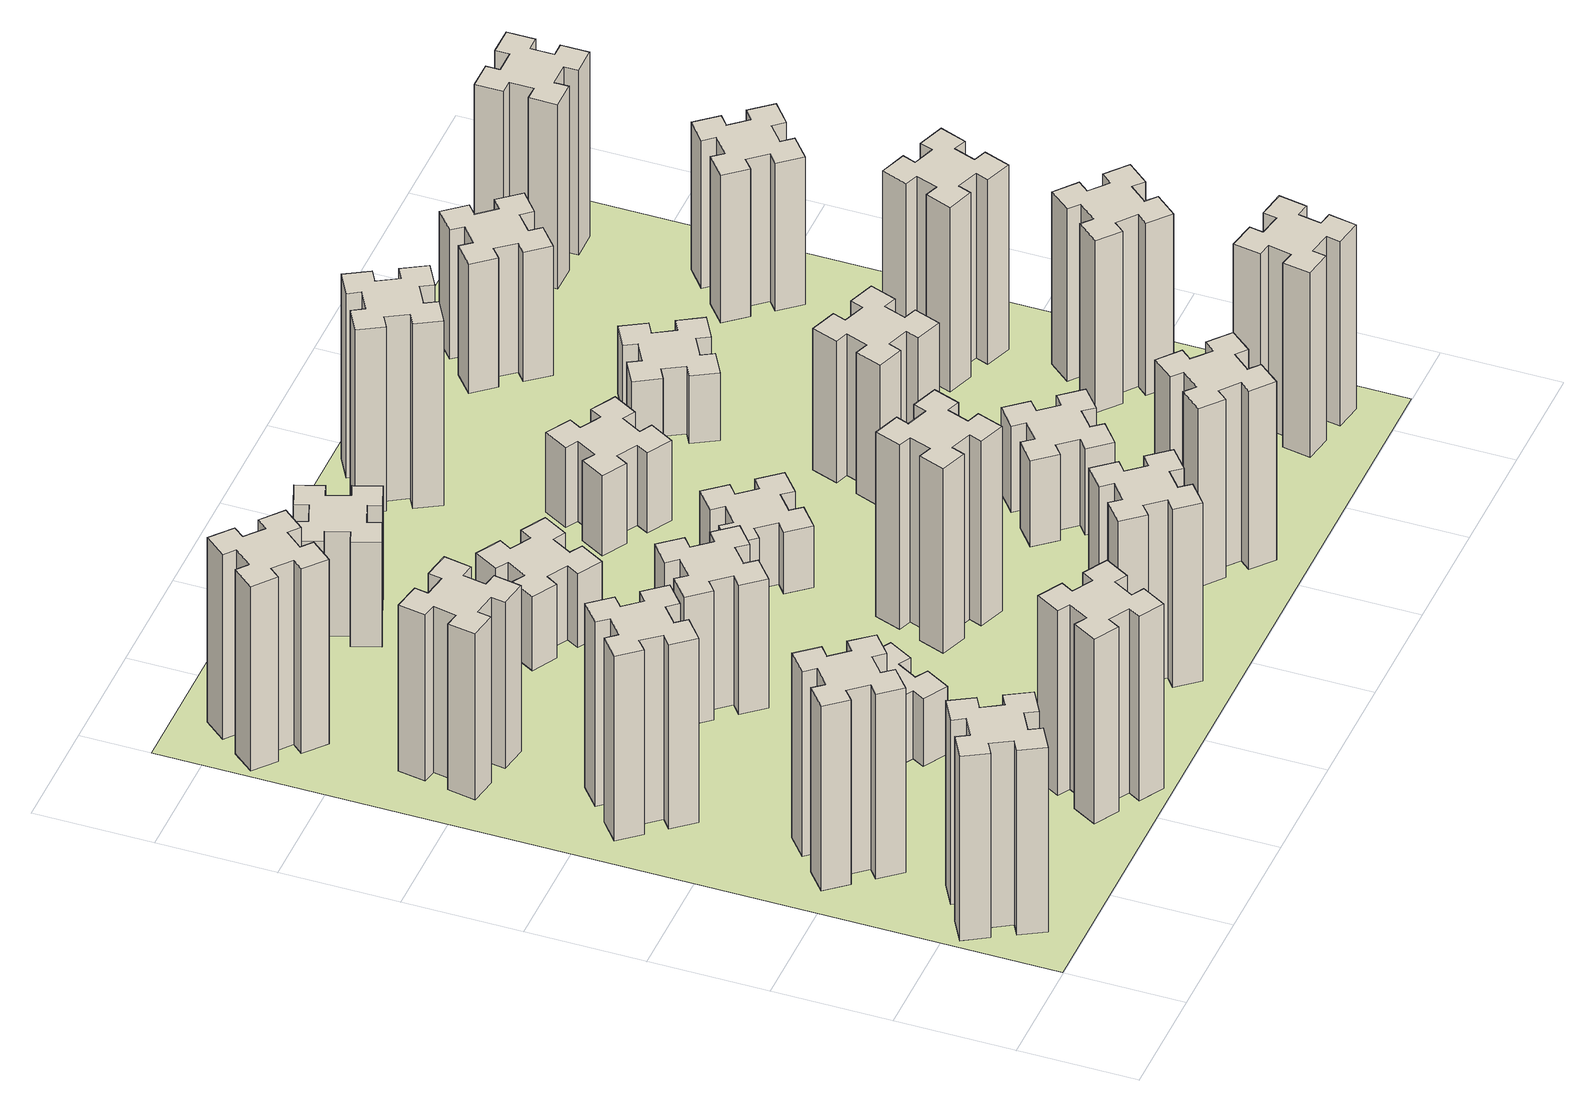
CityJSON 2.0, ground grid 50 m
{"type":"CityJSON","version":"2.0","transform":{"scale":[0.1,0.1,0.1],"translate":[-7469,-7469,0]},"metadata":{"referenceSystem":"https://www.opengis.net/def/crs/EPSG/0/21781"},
"CityObjects":{
"building1":{"type":"Building","attributes":{"class":"1000","function":"1000","usage":"1000","yearOfConstruction":2016,"roofType":"1000","measuredHeight":90,"storeysAboveGround":30,"storeysBelowGround":0},"geometry":[{"type":"Solid","lod":"1","boundaries":[[[[0,1,2,3,4,5,6,7,8,9,10,11,12,13,14,15,16,17,18,19]],[[17,16,20,21]],[[16,15,22,20]],[[15,14,23,22]],[[14,13,24,23]],[[13,12,25,24]],[[12,11,26,25]],[[11,10,27,26]],[[10,9,28,27]],[[9,8,29,28]],[[8,7,30,29]],[[7,6,31,30]],[[6,5,32,31]],[[5,4,33,32]],[[4,3,34,33]],[[3,2,35,34]],[[2,1,36,35]],[[1,0,37,36]],[[0,19,38,37]],[[19,18,39,38]],[[18,17,21,39]],[[24,25,26,27,28,29,30,31,32,33,34,35,36,37,38,39,21,20,22,23]]]]}]},
"building2":{"type":"Building","attributes":{"class":"1000","function":"1000","usage":"1000","yearOfConstruction":2016,"roofType":"1000","measuredHeight":90,"storeysAboveGround":30,"storeysBelowGround":0},"geometry":[{"type":"Solid","lod":"1","boundaries":[[[[40,41,42,43,44,45,46,47,48,49,50,51,52,53,54,55,56,57,58,59]],[[57,56,60,61]],[[56,55,62,60]],[[55,54,63,62]],[[54,53,64,63]],[[53,52,65,64]],[[52,51,66,65]],[[51,50,67,66]],[[50,49,68,67]],[[49,48,69,68]],[[48,47,70,69]],[[47,46,71,70]],[[46,45,72,71]],[[45,44,73,72]],[[44,43,74,73]],[[43,42,75,74]],[[42,41,76,75]],[[41,40,77,76]],[[40,59,78,77]],[[59,58,79,78]],[[58,57,61,79]],[[64,65,66,67,68,69,70,71,72,73,74,75,76,77,78,79,61,60,62,63]]]]}]},
"building3":{"type":"Building","attributes":{"class":"1000","function":"1000","usage":"1000","yearOfConstruction":2016,"roofType":"1000","measuredHeight":90,"storeysAboveGround":30,"storeysBelowGround":0},"geometry":[{"type":"Solid","lod":"1","boundaries":[[[[80,81,82,83,84,85,86,87,88,89,90,91,92,93,94,95,96,97,98,99]],[[97,96,100,101]],[[96,95,102,100]],[[95,94,103,102]],[[94,93,104,103]],[[93,92,105,104]],[[92,91,106,105]],[[91,90,107,106]],[[90,89,108,107]],[[89,88,109,108]],[[88,87,110,109]],[[87,86,111,110]],[[86,85,112,111]],[[85,84,113,112]],[[84,83,114,113]],[[83,82,115,114]],[[82,81,116,115]],[[81,80,117,116]],[[80,99,118,117]],[[99,98,119,118]],[[98,97,101,119]],[[104,105,106,107,108,109,110,111,112,113,114,115,116,117,118,119,101,100,102,103]]]]}]},
"building4":{"type":"Building","attributes":{"class":"1000","function":"1000","usage":"1000","yearOfConstruction":2016,"roofType":"1000","measuredHeight":81,"storeysAboveGround":30,"storeysBelowGround":0},"geometry":[{"type":"Solid","lod":"1","boundaries":[[[[120,121,122,123,124,125,126,127,128,129,130,131,132,133,134,135,136,137,138,139]],[[137,136,140,141]],[[136,135,142,140]],[[135,134,143,142]],[[134,133,144,143]],[[133,132,145,144]],[[132,131,146,145]],[[131,130,147,146]],[[130,129,148,147]],[[129,128,149,148]],[[128,127,150,149]],[[127,126,151,150]],[[126,125,152,151]],[[125,124,153,152]],[[124,123,154,153]],[[123,122,155,154]],[[122,121,156,155]],[[121,120,157,156]],[[120,139,158,157]],[[139,138,159,158]],[[138,137,141,159]],[[144,145,146,147,148,149,150,151,152,153,154,155,156,157,158,159,141,140,142,143]]]]}]},
"building5":{"type":"Building","attributes":{"class":"1000","function":"1000","usage":"1000","yearOfConstruction":2016,"roofType":"1000","measuredHeight":90,"storeysAboveGround":30,"storeysBelowGround":0},"geometry":[{"type":"Solid","lod":"1","boundaries":[[[[160,161,162,163,164,165,166,167,168,169,170,171,172,173,174,175,176,177,178,179]],[[177,176,180,181]],[[176,175,182,180]],[[175,174,183,182]],[[174,173,184,183]],[[173,172,185,184]],[[172,171,186,185]],[[171,170,187,186]],[[170,169,188,187]],[[169,168,189,188]],[[168,167,190,189]],[[167,166,191,190]],[[166,165,192,191]],[[165,164,193,192]],[[164,163,194,193]],[[163,162,195,194]],[[162,161,196,195]],[[161,160,197,196]],[[160,179,198,197]],[[179,178,199,198]],[[178,177,181,199]],[[184,185,186,187,188,189,190,191,192,193,194,195,196,197,198,199,181,180,182,183]]]]}]},
"building6":{"type":"Building","attributes":{"class":"1000","function":"1000","usage":"1000","yearOfConstruction":2016,"roofType":"1000","measuredHeight":90,"storeysAboveGround":30,"storeysBelowGround":0},"geometry":[{"type":"Solid","lod":"1","boundaries":[[[[200,201,202,203,204,205,206,207,208,209,210,211,212,213,214,215,216,217,218,219]],[[217,216,220,221]],[[216,215,222,220]],[[215,214,223,222]],[[214,213,224,223]],[[213,212,225,224]],[[212,211,226,225]],[[211,210,227,226]],[[210,209,228,227]],[[209,208,229,228]],[[208,207,230,229]],[[207,206,231,230]],[[206,205,232,231]],[[205,204,233,232]],[[204,203,234,233]],[[203,202,235,234]],[[202,201,236,235]],[[201,200,237,236]],[[200,219,238,237]],[[219,218,239,238]],[[218,217,221,239]],[[224,225,226,227,228,229,230,231,232,233,234,235,236,237,238,239,221,220,222,223]]]]}]},
"building7":{"type":"Building","attributes":{"class":"1000","function":"1000","usage":"1000","yearOfConstruction":2016,"roofType":"1000","measuredHeight":33,"storeysAboveGround":30,"storeysBelowGround":0},"geometry":[{"type":"Solid","lod":"1","boundaries":[[[[240,241,242,243,244,245,246,247,248,249,250,251,252,253,254,255,256,257,258,259]],[[257,256,260,261]],[[256,255,262,260]],[[255,254,263,262]],[[254,253,264,263]],[[253,252,265,264]],[[252,251,266,265]],[[251,250,267,266]],[[250,249,268,267]],[[249,248,269,268]],[[248,247,270,269]],[[247,246,271,270]],[[246,245,272,271]],[[245,244,273,272]],[[244,243,274,273]],[[243,242,275,274]],[[242,241,276,275]],[[241,240,277,276]],[[240,259,278,277]],[[259,258,279,278]],[[258,257,261,279]],[[264,265,266,267,268,269,270,271,272,273,274,275,276,277,278,279,261,260,262,263]]]]}]},
"building8":{"type":"Building","attributes":{"class":"1000","function":"1000","usage":"1000","yearOfConstruction":2016,"roofType":"1000","measuredHeight":63,"storeysAboveGround":30,"storeysBelowGround":0},"geometry":[{"type":"Solid","lod":"1","boundaries":[[[[280,281,282,283,284,285,286,287,288,289,290,291,292,293,294,295,296,297,298,299]],[[297,296,300,301]],[[296,295,302,300]],[[295,294,303,302]],[[294,293,304,303]],[[293,292,305,304]],[[292,291,306,305]],[[291,290,307,306]],[[290,289,308,307]],[[289,288,309,308]],[[288,287,310,309]],[[287,286,311,310]],[[286,285,312,311]],[[285,284,313,312]],[[284,283,314,313]],[[283,282,315,314]],[[282,281,316,315]],[[281,280,317,316]],[[280,299,318,317]],[[299,298,319,318]],[[298,297,301,319]],[[304,305,306,307,308,309,310,311,312,313,314,315,316,317,318,319,301,300,302,303]]]]}]},
"building9":{"type":"Building","attributes":{"class":"1000","function":"1000","usage":"1000","yearOfConstruction":2016,"roofType":"1000","measuredHeight":87,"storeysAboveGround":30,"storeysBelowGround":0},"geometry":[{"type":"Solid","lod":"1","boundaries":[[[[320,321,322,323,324,325,326,327,328,329,330,331,332,333,334,335,336,337,338,339]],[[337,336,340,341]],[[336,335,342,340]],[[335,334,343,342]],[[334,333,344,343]],[[333,332,345,344]],[[332,331,346,345]],[[331,330,347,346]],[[330,329,348,347]],[[329,328,349,348]],[[328,327,350,349]],[[327,326,351,350]],[[326,325,352,351]],[[325,324,353,352]],[[324,323,354,353]],[[323,322,355,354]],[[322,321,356,355]],[[321,320,357,356]],[[320,339,358,357]],[[339,338,359,358]],[[338,337,341,359]],[[344,345,346,347,348,349,350,351,352,353,354,355,356,357,358,359,341,340,342,343]]]]}]},
"building10":{"type":"Building","attributes":{"class":"1000","function":"1000","usage":"1000","yearOfConstruction":2016,"roofType":"1000","measuredHeight":36,"storeysAboveGround":30,"storeysBelowGround":0},"geometry":[{"type":"Solid","lod":"1","boundaries":[[[[360,361,362,363,364,365,366,367,368,369,370,371,372,373,374,375,376,377,378,379]],[[377,376,380,381]],[[376,375,382,380]],[[375,374,383,382]],[[374,373,384,383]],[[373,372,385,384]],[[372,371,386,385]],[[371,370,387,386]],[[370,369,388,387]],[[369,368,389,388]],[[368,367,390,389]],[[367,366,391,390]],[[366,365,392,391]],[[365,364,393,392]],[[364,363,394,393]],[[363,362,395,394]],[[362,361,396,395]],[[361,360,397,396]],[[360,379,398,397]],[[379,378,399,398]],[[378,377,381,399]],[[384,385,386,387,388,389,390,391,392,393,394,395,396,397,398,399,381,380,382,383]]]]}]},
"building11":{"type":"Building","attributes":{"class":"1000","function":"1000","usage":"1000","yearOfConstruction":2016,"roofType":"1000","measuredHeight":51,"storeysAboveGround":30,"storeysBelowGround":0},"geometry":[{"type":"Solid","lod":"1","boundaries":[[[[400,401,402,403,404,405,406,407,408,409,410,411,412,413,414,415,416,417,418,419]],[[417,416,420,421]],[[416,415,422,420]],[[415,414,423,422]],[[414,413,424,423]],[[413,412,425,424]],[[412,411,426,425]],[[411,410,427,426]],[[410,409,428,427]],[[409,408,429,428]],[[408,407,430,429]],[[407,406,431,430]],[[406,405,432,431]],[[405,404,433,432]],[[404,403,434,433]],[[403,402,435,434]],[[402,401,436,435]],[[401,400,437,436]],[[400,419,438,437]],[[419,418,439,438]],[[418,417,421,439]],[[424,425,426,427,428,429,430,431,432,433,434,435,436,437,438,439,421,420,422,423]]]]}]},
"building12":{"type":"Building","attributes":{"class":"1000","function":"1000","usage":"1000","yearOfConstruction":2016,"roofType":"1000","measuredHeight":90,"storeysAboveGround":30,"storeysBelowGround":0},"geometry":[{"type":"Solid","lod":"1","boundaries":[[[[440,441,442,443,444,445,446,447,448,449,450,451,452,453,454,455,456,457,458,459]],[[457,456,460,461]],[[456,455,462,460]],[[455,454,463,462]],[[454,453,464,463]],[[453,452,465,464]],[[452,451,466,465]],[[451,450,467,466]],[[450,449,468,467]],[[449,448,469,468]],[[448,447,470,469]],[[447,446,471,470]],[[446,445,472,471]],[[445,444,473,472]],[[444,443,474,473]],[[443,442,475,474]],[[442,441,476,475]],[[441,440,477,476]],[[440,459,478,477]],[[459,458,479,478]],[[458,457,461,479]],[[464,465,466,467,468,469,470,471,472,473,474,475,476,477,478,479,461,460,462,463]]]]}]},
"building13":{"type":"Building","attributes":{"class":"1000","function":"1000","usage":"1000","yearOfConstruction":2016,"roofType":"1000","measuredHeight":30,"storeysAboveGround":30,"storeysBelowGround":0},"geometry":[{"type":"Solid","lod":"1","boundaries":[[[[480,481,482,483,484,485,486,487,488,489,490,491,492,493,494,495,496,497,498,499]],[[497,496,500,501]],[[496,495,502,500]],[[495,494,503,502]],[[494,493,504,503]],[[493,492,505,504]],[[492,491,506,505]],[[491,490,507,506]],[[490,489,508,507]],[[489,488,509,508]],[[488,487,510,509]],[[487,486,511,510]],[[486,485,512,511]],[[485,484,513,512]],[[484,483,514,513]],[[483,482,515,514]],[[482,481,516,515]],[[481,480,517,516]],[[480,499,518,517]],[[499,498,519,518]],[[498,497,501,519]],[[504,505,506,507,508,509,510,511,512,513,514,515,516,517,518,519,501,500,502,503]]]]}]},
"building14":{"type":"Building","attributes":{"class":"1000","function":"1000","usage":"1000","yearOfConstruction":2016,"roofType":"1000","measuredHeight":87,"storeysAboveGround":30,"storeysBelowGround":0},"geometry":[{"type":"Solid","lod":"1","boundaries":[[[[520,521,522,523,524,525,526,527,528,529,530,531,532,533,534,535,536,537,538,539]],[[537,536,540,541]],[[536,535,542,540]],[[535,534,543,542]],[[534,533,544,543]],[[533,532,545,544]],[[532,531,546,545]],[[531,530,547,546]],[[530,529,548,547]],[[529,528,549,548]],[[528,527,550,549]],[[527,526,551,550]],[[526,525,552,551]],[[525,524,553,552]],[[524,523,554,553]],[[523,522,555,554]],[[522,521,556,555]],[[521,520,557,556]],[[520,539,558,557]],[[539,538,559,558]],[[538,537,541,559]],[[544,545,546,547,548,549,550,551,552,553,554,555,556,557,558,559,541,540,542,543]]]]}]},
"building15":{"type":"Building","attributes":{"class":"1000","function":"1000","usage":"1000","yearOfConstruction":2016,"roofType":"1000","measuredHeight":39,"storeysAboveGround":30,"storeysBelowGround":0},"geometry":[{"type":"Solid","lod":"1","boundaries":[[[[560,561,562,563,564,565,566,567,568,569,570,571,572,573,574,575,576,577,578,579]],[[577,576,580,581]],[[576,575,582,580]],[[575,574,583,582]],[[574,573,584,583]],[[573,572,585,584]],[[572,571,586,585]],[[571,570,587,586]],[[570,569,588,587]],[[569,568,589,588]],[[568,567,590,589]],[[567,566,591,590]],[[566,565,592,591]],[[565,564,593,592]],[[564,563,594,593]],[[563,562,595,594]],[[562,561,596,595]],[[561,560,597,596]],[[560,579,598,597]],[[579,578,599,598]],[[578,577,581,599]],[[584,585,586,587,588,589,590,591,592,593,594,595,596,597,598,599,581,580,582,583]]]]}]},
"building16":{"type":"Building","attributes":{"class":"1000","function":"1000","usage":"1000","yearOfConstruction":2016,"roofType":"1000","measuredHeight":90,"storeysAboveGround":30,"storeysBelowGround":0},"geometry":[{"type":"Solid","lod":"1","boundaries":[[[[600,601,602,603,604,605,606,607,608,609,610,611,612,613,614,615,616,617,618,619]],[[617,616,620,621]],[[616,615,622,620]],[[615,614,623,622]],[[614,613,624,623]],[[613,612,625,624]],[[612,611,626,625]],[[611,610,627,626]],[[610,609,628,627]],[[609,608,629,628]],[[608,607,630,629]],[[607,606,631,630]],[[606,605,632,631]],[[605,604,633,632]],[[604,603,634,633]],[[603,602,635,634]],[[602,601,636,635]],[[601,600,637,636]],[[600,619,638,637]],[[619,618,639,638]],[[618,617,621,639]],[[624,625,626,627,628,629,630,631,632,633,634,635,636,637,638,639,621,620,622,623]]]]}]},
"building17":{"type":"Building","attributes":{"class":"1000","function":"1000","usage":"1000","yearOfConstruction":2016,"roofType":"1000","measuredHeight":42,"storeysAboveGround":30,"storeysBelowGround":0},"geometry":[{"type":"Solid","lod":"1","boundaries":[[[[640,641,642,643,644,645,646,647,648,649,650,651,652,653,654,655,656,657,658,659]],[[657,656,660,661]],[[656,655,662,660]],[[655,654,663,662]],[[654,653,664,663]],[[653,652,665,664]],[[652,651,666,665]],[[651,650,667,666]],[[650,649,668,667]],[[649,648,669,668]],[[648,647,670,669]],[[647,646,671,670]],[[646,645,672,671]],[[645,644,673,672]],[[644,643,674,673]],[[643,642,675,674]],[[642,641,676,675]],[[641,640,677,676]],[[640,659,678,677]],[[659,658,679,678]],[[658,657,661,679]],[[664,665,666,667,668,669,670,671,672,673,674,675,676,677,678,679,661,660,662,663]]]]}]},
"building18":{"type":"Building","attributes":{"class":"1000","function":"1000","usage":"1000","yearOfConstruction":2016,"roofType":"1000","measuredHeight":69,"storeysAboveGround":30,"storeysBelowGround":0},"geometry":[{"type":"Solid","lod":"1","boundaries":[[[[680,681,682,683,684,685,686,687,688,689,690,691,692,693,694,695,696,697,698,699]],[[697,696,700,701]],[[696,695,702,700]],[[695,694,703,702]],[[694,693,704,703]],[[693,692,705,704]],[[692,691,706,705]],[[691,690,707,706]],[[690,689,708,707]],[[689,688,709,708]],[[688,687,710,709]],[[687,686,711,710]],[[686,685,712,711]],[[685,684,713,712]],[[684,683,714,713]],[[683,682,715,714]],[[682,681,716,715]],[[681,680,717,716]],[[680,699,718,717]],[[699,698,719,718]],[[698,697,701,719]],[[704,705,706,707,708,709,710,711,712,713,714,715,716,717,718,719,701,700,702,703]]]]}]},
"building19":{"type":"Building","attributes":{"class":"1000","function":"1000","usage":"1000","yearOfConstruction":2016,"roofType":"1000","measuredHeight":33,"storeysAboveGround":30,"storeysBelowGround":0},"geometry":[{"type":"Solid","lod":"1","boundaries":[[[[720,721,722,723,724,725,726,727,728,729,730,731,732,733,734,735,736,737,738,739]],[[737,736,740,741]],[[736,735,742,740]],[[735,734,743,742]],[[734,733,744,743]],[[733,732,745,744]],[[732,731,746,745]],[[731,730,747,746]],[[730,729,748,747]],[[729,728,749,748]],[[728,727,750,749]],[[727,726,751,750]],[[726,725,752,751]],[[725,724,753,752]],[[724,723,754,753]],[[723,722,755,754]],[[722,721,756,755]],[[721,720,757,756]],[[720,739,758,757]],[[739,738,759,758]],[[738,737,741,759]],[[744,745,746,747,748,749,750,751,752,753,754,755,756,757,758,759,741,740,742,743]]]]}]},
"building20":{"type":"Building","attributes":{"class":"1000","function":"1000","usage":"1000","yearOfConstruction":2016,"roofType":"1000","measuredHeight":90,"storeysAboveGround":30,"storeysBelowGround":0},"geometry":[{"type":"Solid","lod":"1","boundaries":[[[[760,761,762,763,764,765,766,767,768,769,770,771,772,773,774,775,776,777,778,779]],[[777,776,780,781]],[[776,775,782,780]],[[775,774,783,782]],[[774,773,784,783]],[[773,772,785,784]],[[772,771,786,785]],[[771,770,787,786]],[[770,769,788,787]],[[769,768,789,788]],[[768,767,790,789]],[[767,766,791,790]],[[766,765,792,791]],[[765,764,793,792]],[[764,763,794,793]],[[763,762,795,794]],[[762,761,796,795]],[[761,760,797,796]],[[760,779,798,797]],[[779,778,799,798]],[[778,777,781,799]],[[784,785,786,787,788,789,790,791,792,793,794,795,796,797,798,799,781,780,782,783]]]]}]},
"building21":{"type":"Building","attributes":{"class":"1000","function":"1000","usage":"1000","yearOfConstruction":2016,"roofType":"1000","measuredHeight":63,"storeysAboveGround":30,"storeysBelowGround":0},"geometry":[{"type":"Solid","lod":"1","boundaries":[[[[800,801,802,803,804,805,806,807,808,809,810,811,812,813,814,815,816,817,818,819]],[[817,816,820,821]],[[816,815,822,820]],[[815,814,823,822]],[[814,813,824,823]],[[813,812,825,824]],[[812,811,826,825]],[[811,810,827,826]],[[810,809,828,827]],[[809,808,829,828]],[[808,807,830,829]],[[807,806,831,830]],[[806,805,832,831]],[[805,804,833,832]],[[804,803,834,833]],[[803,802,835,834]],[[802,801,836,835]],[[801,800,837,836]],[[800,819,838,837]],[[819,818,839,838]],[[818,817,821,839]],[[824,825,826,827,828,829,830,831,832,833,834,835,836,837,838,839,821,820,822,823]]]]}]},
"building22":{"type":"Building","attributes":{"class":"1000","function":"1000","usage":"1000","yearOfConstruction":2016,"roofType":"1000","measuredHeight":84,"storeysAboveGround":30,"storeysBelowGround":0},"geometry":[{"type":"Solid","lod":"1","boundaries":[[[[840,841,842,843,844,845,846,847,848,849,850,851,852,853,854,855,856,857,858,859]],[[857,856,860,861]],[[856,855,862,860]],[[855,854,863,862]],[[854,853,864,863]],[[853,852,865,864]],[[852,851,866,865]],[[851,850,867,866]],[[850,849,868,867]],[[849,848,869,868]],[[848,847,870,869]],[[847,846,871,870]],[[846,845,872,871]],[[845,844,873,872]],[[844,843,874,873]],[[843,842,875,874]],[[842,841,876,875]],[[841,840,877,876]],[[840,859,878,877]],[[859,858,879,878]],[[858,857,861,879]],[[864,865,866,867,868,869,870,871,872,873,874,875,876,877,878,879,861,860,862,863]]]]}]},
"building23":{"type":"Building","attributes":{"class":"1000","function":"1000","usage":"1000","yearOfConstruction":2016,"roofType":"1000","measuredHeight":90,"storeysAboveGround":30,"storeysBelowGround":0},"geometry":[{"type":"Solid","lod":"1","boundaries":[[[[880,881,882,883,884,885,886,887,888,889,890,891,892,893,894,895,896,897,898,899]],[[897,896,900,901]],[[896,895,902,900]],[[895,894,903,902]],[[894,893,904,903]],[[893,892,905,904]],[[892,891,906,905]],[[891,890,907,906]],[[890,889,908,907]],[[889,888,909,908]],[[888,887,910,909]],[[887,886,911,910]],[[886,885,912,911]],[[885,884,913,912]],[[884,883,914,913]],[[883,882,915,914]],[[882,881,916,915]],[[881,880,917,916]],[[880,899,918,917]],[[899,898,919,918]],[[898,897,901,919]],[[904,905,906,907,908,909,910,911,912,913,914,915,916,917,918,919,901,900,902,903]]]]}]},
"building24":{"type":"Building","attributes":{"class":"1000","function":"1000","usage":"1000","yearOfConstruction":2016,"roofType":"1000","measuredHeight":72,"storeysAboveGround":30,"storeysBelowGround":0},"geometry":[{"type":"Solid","lod":"1","boundaries":[[[[920,921,922,923,924,925,926,927,928,929,930,931,932,933,934,935,936,937,938,939]],[[937,936,940,941]],[[936,935,942,940]],[[935,934,943,942]],[[934,933,944,943]],[[933,932,945,944]],[[932,931,946,945]],[[931,930,947,946]],[[930,929,948,947]],[[929,928,949,948]],[[928,927,950,949]],[[927,926,951,950]],[[926,925,952,951]],[[925,924,953,952]],[[924,923,954,953]],[[923,922,955,954]],[[922,921,956,955]],[[921,920,957,956]],[[920,939,958,957]],[[939,938,959,958]],[[938,937,941,959]],[[944,945,946,947,948,949,950,951,952,953,954,955,956,957,958,959,941,940,942,943]]]]}]},
"building25":{"type":"Building","attributes":{"class":"1000","function":"1000","usage":"1000","yearOfConstruction":2016,"roofType":"1000","measuredHeight":90,"storeysAboveGround":30,"storeysBelowGround":0},"geometry":[{"type":"Solid","lod":"1","boundaries":[[[[960,961,962,963,964,965,966,967,968,969,970,971,972,973,974,975,976,977,978,979]],[[977,976,980,981]],[[976,975,982,980]],[[975,974,983,982]],[[974,973,984,983]],[[973,972,985,984]],[[972,971,986,985]],[[971,970,987,986]],[[970,969,988,987]],[[969,968,989,988]],[[968,967,990,989]],[[967,966,991,990]],[[966,965,992,991]],[[965,964,993,992]],[[964,963,994,993]],[[963,962,995,994]],[[962,961,996,995]],[[961,960,997,996]],[[960,979,998,997]],[[979,978,999,998]],[[978,977,981,999]],[[984,985,986,987,988,989,990,991,992,993,994,995,996,997,998,999,981,980,982,983]]]]}]},
"landuse1":{"type":"LandUse","attributes":{"name":"plot1","function":"1010"},"geometry":[{"type":"MultiSurface","lod":"1","boundaries":[[[1000,1001,1002,1003]]]}]}
},
"vertices":[
[287,255,0],[374,305,0],[404,253,0],[508,313,0],[448,417,0],[396,387,0],[346,474,0],[398,504,0],[338,608,0],[234,548,0],[264,496,0],[177,446,0],[147,498,0],[43,438,0],[103,334,0],[155,364,0],[205,277,0],[153,247,0],[213,143,0],[317,203,0],[205,277,900],[153,247,900],[155,364,900],[103,334,900],[43,438,900],[147,498,900],[177,446,900],[264,496,900],[234,548,900],[338,608,900],[398,504,900],[346,474,900],[396,387,900],[448,417,900],[508,313,900],[404,253,900],[374,305,900],[287,255,900],[317,203,900],[213,143,900],
[492,1048,0],[427,1124,0],[473,1163,0],[396,1255,0],[304,1178,0],[343,1132,0],[266,1067,0],[228,1113,0],[136,1036,0],[213,944,0],[259,983,0],[323,906,0],[277,868,0],[354,776,0],[446,853,0],[408,899,0],[484,963,0],[523,917,0],[615,994,0],[538,1086,0],[484,963,900],[523,917,900],[408,899,900],[446,853,900],[354,776,900],[277,868,900],[323,906,900],[259,983,900],[213,944,900],[136,1036,900],[228,1113,900],[266,1067,900],[343,1132,900],[304,1178,900],[396,1255,900],[473,1163,900],[427,1124,900],[492,1048,900],[538,1086,900],[615,994,900],
[492,1888,0],[427,1964,0],[473,2003,0],[396,2095,0],[304,2018,0],[343,1972,0],[266,1907,0],[228,1953,0],[136,1876,0],[213,1784,0],[259,1823,0],[323,1746,0],[277,1708,0],[354,1616,0],[446,1693,0],[408,1739,0],[484,1803,0],[523,1757,0],[615,1834,0],[538,1926,0],[484,1803,900],[523,1757,900],[408,1739,900],[446,1693,900],[354,1616,900],[277,1708,900],[323,1746,900],[259,1823,900],[213,1784,900],[136,1876,900],[228,1953,900],[266,1907,900],[343,1972,900],[304,2018,900],[396,2095,900],[473,2003,900],[427,1964,900],[492,1888,900],[538,1926,900],[615,1834,900],
[475,2527,0],[492,2625,0],[551,2615,0],[572,2733,0],[454,2754,0],[444,2695,0],[345,2712,0],[356,2771,0],[237,2792,0],[217,2674,0],[276,2664,0],[258,2565,0],[199,2576,0],[178,2457,0],[297,2437,0],[307,2496,0],[405,2478,0],[395,2419,0],[513,2398,0],[534,2517,0],[405,2478,810],[395,2419,810],[307,2496,810],[297,2437,810],[178,2457,810],[199,2576,810],[258,2565,810],[276,2664,810],[217,2674,810],[237,2792,810],[356,2771,810],[345,2712,810],[444,2695,810],[454,2754,810],[572,2733,810],[551,2615,810],[492,2625,810],[475,2527,810],[534,2517,810],[513,2398,810],
[1214,346,0],[1127,396,0],[1157,448,0],[1053,508,0],[993,404,0],[1045,374,0],[995,287,0],[943,317,0],[883,213,0],[987,153,0],[1017,205,0],[1104,155,0],[1074,103,0],[1178,43,0],[1238,147,0],[1186,177,0],[1236,264,0],[1288,234,0],[1348,338,0],[1244,398,0],[1236,264,900],[1288,234,900],[1186,177,900],[1238,147,900],[1178,43,900],[1074,103,900],[1104,155,900],[1017,205,900],[987,153,900],[883,213,900],[943,317,900],[995,287,900],[1045,374,900],[993,404,900],[1053,508,900],[1157,448,900],[1127,396,900],[1214,346,900],[1244,398,900],[1348,338,900],
[384,3387,0],[308,3452,0],[346,3498,0],[254,3575,0],[177,3483,0],[223,3444,0],[159,3368,0],[113,3406,0],[36,3314,0],[128,3237,0],[166,3283,0],[243,3219,0],[204,3173,0],[296,3096,0],[373,3188,0],[327,3226,0],[392,3303,0],[438,3264,0],[515,3356,0],[423,3433,0],[392,3303,900],[438,3264,900],[327,3226,900],[373,3188,900],[296,3096,900],[204,3173,900],[243,3219,900],[166,3283,900],[128,3237,900],[36,3314,900],[113,3406,900],[159,3368,900],[223,3444,900],[177,3483,900],[254,3575,900],[346,3498,900],[308,3452,900],[384,3387,900],[423,3433,900],[515,3356,900],
[1086,1017,0],[1136,1104,0],[1188,1074,0],[1248,1178,0],[1144,1238,0],[1114,1186,0],[1027,1236,0],[1057,1288,0],[953,1348,0],[893,1244,0],[945,1214,0],[895,1127,0],[843,1157,0],[783,1053,0],[887,993,0],[917,1045,0],[1004,995,0],[974,943,0],[1078,883,0],[1138,987,0],[1004,995,330],[974,943,330],[917,1045,330],[887,993,330],[783,1053,330],[843,1157,330],[895,1127,330],[945,1214,330],[893,1244,330],[953,1348,330],[1057,1288,330],[1027,1236,330],[1114,1186,330],[1144,1238,330],[1248,1178,330],[1188,1074,330],[1136,1104,330],[1086,1017,330],[1138,987,330],[1078,883,330],
[1083,1972,0],[1006,1907,0],[968,1953,0],[876,1876,0],[953,1784,0],[999,1823,0],[1063,1746,0],[1017,1708,0],[1094,1616,0],[1186,1693,0],[1148,1739,0],[1224,1803,0],[1263,1757,0],[1355,1834,0],[1278,1926,0],[1232,1888,0],[1167,1964,0],[1213,2003,0],[1136,2095,0],[1044,2018,0],[1167,1964,630],[1213,2003,630],[1232,1888,630],[1278,1926,630],[1355,1834,630],[1263,1757,630],[1224,1803,630],[1148,1739,630],[1186,1693,630],[1094,1616,630],[1017,1708,630],[1063,1746,630],[999,1823,630],[953,1784,630],[876,1876,630],[968,1953,630],[1006,1907,630],[1083,1972,630],[1044,2018,630],[1136,2095,630],
[1739,343,0],[1803,266,0],[1757,228,0],[1834,136,0],[1926,213,0],[1888,259,0],[1964,323,0],[2003,277,0],[2095,354,0],[2018,446,0],[1972,408,0],[1907,484,0],[1953,523,0],[1876,615,0],[1784,538,0],[1823,492,0],[1746,427,0],[1708,473,0],[1616,396,0],[1693,304,0],[1746,427,870],[1708,473,870],[1823,492,870],[1784,538,870],[1876,615,870],[1953,523,870],[1907,484,870],[1972,408,870],[2018,446,870],[2095,354,870],[2003,277,870],[1964,323,870],[1888,259,870],[1926,213,870],[1834,136,870],[1757,228,870],[1803,266,870],[1739,343,870],[1693,304,870],[1616,396,870],
[1117,2525,0],[1204,2475,0],[1174,2423,0],[1278,2363,0],[1338,2467,0],[1286,2497,0],[1336,2584,0],[1388,2554,0],[1448,2658,0],[1344,2718,0],[1314,2666,0],[1227,2716,0],[1257,2768,0],[1153,2828,0],[1093,2724,0],[1145,2694,0],[1095,2607,0],[1043,2637,0],[983,2533,0],[1087,2473,0],[1095,2607,360],[1043,2637,360],[1145,2694,360],[1093,2724,360],[1153,2828,360],[1257,2768,360],[1227,2716,360],[1314,2666,360],[1344,2718,360],[1448,2658,360],[1388,2554,360],[1336,2584,360],[1286,2497,360],[1338,2467,360],[1278,2363,360],[1174,2423,360],[1204,2475,360],[1117,2525,360],[1087,2473,360],[983,2533,360],
[1025,3456,0],[931,3422,0],[910,3478,0],[797,3437,0],[839,3324,0],[895,3345,0],[929,3251,0],[873,3230,0],[914,3117,0],[1027,3159,0],[1006,3215,0],[1100,3249,0],[1120,3193,0],[1233,3234,0],[1192,3347,0],[1136,3326,0],[1102,3420,0],[1158,3440,0],[1117,3553,0],[1004,3512,0],[1102,3420,510],[1158,3440,510],[1136,3326,510],[1192,3347,510],[1233,3234,510],[1120,3193,510],[1100,3249,510],[1006,3215,510],[1027,3159,510],[914,3117,510],[873,3230,510],[929,3251,510],[895,3345,510],[839,3324,510],[797,3437,510],[910,3478,510],[931,3422,510],[1025,3456,510],[1004,3512,510],[1117,3553,510],
[1769,1300,0],[1735,1206,0],[1679,1227,0],[1637,1114,0],[1750,1073,0],[1771,1129,0],[1865,1095,0],[1844,1039,0],[1957,997,0],[1998,1110,0],[1942,1131,0],[1976,1225,0],[2032,1204,0],[2073,1317,0],[1960,1358,0],[1940,1302,0],[1846,1336,0],[1867,1392,0],[1754,1433,0],[1713,1320,0],[1846,1336,900],[1867,1392,900],[1940,1302,900],[1960,1358,900],[2073,1317,900],[2032,1204,900],[1976,1225,900],[1942,1131,900],[1998,1110,900],[1957,997,900],[1844,1039,900],[1865,1095,900],[1771,1129,900],[1750,1073,900],[1637,1114,900],[1679,1227,900],[1735,1206,900],[1769,1300,900],[1713,1320,900],[1754,1433,900],
[1972,1988,0],[1907,2064,0],[1953,2103,0],[1876,2195,0],[1784,2118,0],[1823,2072,0],[1746,2007,0],[1708,2053,0],[1616,1976,0],[1693,1884,0],[1739,1923,0],[1803,1846,0],[1757,1808,0],[1834,1716,0],[1926,1793,0],[1888,1839,0],[1964,1903,0],[2003,1857,0],[2095,1934,0],[2018,2026,0],[1964,1903,300],[2003,1857,300],[1888,1839,300],[1926,1793,300],[1834,1716,300],[1757,1808,300],[1803,1846,300],[1739,1923,300],[1693,1884,300],[1616,1976,300],[1708,2053,300],[1746,2007,300],[1823,2072,300],[1784,2118,300],[1876,2195,300],[1953,2103,300],[1907,2064,300],[1972,1988,300],[2018,2026,300],[2095,1934,300],
[2486,323,0],[2563,259,0],[2524,213,0],[2616,136,0],[2693,228,0],[2647,266,0],[2712,343,0],[2758,304,0],[2835,396,0],[2743,473,0],[2704,427,0],[2628,492,0],[2666,538,0],[2574,615,0],[2497,523,0],[2543,484,0],[2479,408,0],[2433,446,0],[2356,354,0],[2448,277,0],[2479,408,870],[2433,446,870],[2543,484,870],[2497,523,870],[2574,615,870],[2666,538,870],[2628,492,870],[2704,427,870],[2743,473,870],[2835,396,870],[2758,304,870],[2712,343,870],[2647,266,870],[2693,228,870],[2616,136,870],[2524,213,870],[2563,259,870],[2486,323,870],[2448,277,870],[2356,354,870],
[2026,2497,0],[2076,2584,0],[2128,2554,0],[2188,2658,0],[2084,2718,0],[2054,2666,0],[1967,2716,0],[1997,2768,0],[1893,2828,0],[1833,2724,0],[1885,2694,0],[1835,2607,0],[1783,2637,0],[1723,2533,0],[1827,2473,0],[1857,2525,0],[1944,2475,0],[1914,2423,0],[2018,2363,0],[2078,2467,0],[1944,2475,390],[1914,2423,390],[1857,2525,390],[1827,2473,390],[1723,2533,390],[1783,2637,390],[1835,2607,390],[1885,2694,390],[1833,2724,390],[1893,2828,390],[1997,2768,390],[1967,2716,390],[2054,2666,390],[2084,2718,390],[2188,2658,390],[2128,2554,390],[2076,2584,390],[2026,2497,390],[2078,2467,390],[2018,2363,390],
[1844,3556,0],[1757,3506,0],[1727,3558,0],[1623,3498,0],[1683,3394,0],[1735,3424,0],[1785,3337,0],[1733,3307,0],[1793,3203,0],[1897,3263,0],[1867,3315,0],[1954,3365,0],[1984,3313,0],[2088,3373,0],[2028,3477,0],[1976,3447,0],[1926,3534,0],[1978,3564,0],[1918,3668,0],[1814,3608,0],[1926,3534,900],[1978,3564,900],[1976,3447,900],[2028,3477,900],[2088,3373,900],[1984,3313,900],[1954,3365,900],[1867,3315,900],[1897,3263,900],[1793,3203,900],[1733,3307,900],[1785,3337,900],[1735,3424,900],[1683,3394,900],[1623,3498,900],[1727,3558,900],[1757,3506,900],[1844,3556,900],[1814,3608,900],[1918,3668,900],
[2563,1132,0],[2486,1067,0],[2448,1113,0],[2356,1036,0],[2433,944,0],[2479,983,0],[2543,906,0],[2497,868,0],[2574,776,0],[2666,853,0],[2628,899,0],[2704,963,0],[2743,917,0],[2835,994,0],[2758,1086,0],[2712,1048,0],[2647,1124,0],[2693,1163,0],[2616,1255,0],[2524,1178,0],[2647,1124,420],[2693,1163,420],[2712,1048,420],[2758,1086,420],[2835,994,420],[2743,917,420],[2704,963,420],[2628,899,420],[2666,853,420],[2574,776,420],[2497,868,420],[2543,906,420],[2479,983,420],[2433,944,420],[2356,1036,420],[2448,1113,420],[2486,1067,420],[2563,1132,420],[2524,1178,420],[2616,1255,420],
[2682,1671,0],[2716,1765,0],[2772,1744,0],[2813,1857,0],[2700,1898,0],[2680,1842,0],[2586,1876,0],[2607,1932,0],[2494,1973,0],[2453,1860,0],[2509,1840,0],[2475,1746,0],[2419,1767,0],[2377,1654,0],[2490,1613,0],[2511,1669,0],[2605,1635,0],[2584,1579,0],[2697,1537,0],[2738,1650,0],[2605,1635,690],[2584,1579,690],[2511,1669,690],[2490,1613,690],[2377,1654,690],[2419,1767,690],[2475,1746,690],[2509,1840,690],[2453,1860,690],[2494,1973,690],[2607,1932,690],[2586,1876,690],[2680,1842,690],[2700,1898,690],[2813,1857,690],[2772,1744,690],[2716,1765,690],[2682,1671,690],[2738,1650,690],[2697,1537,690],
[2607,2475,0],[2694,2525,0],[2724,2473,0],[2828,2533,0],[2768,2637,0],[2716,2607,0],[2666,2694,0],[2718,2724,0],[2658,2828,0],[2554,2768,0],[2584,2716,0],[2497,2666,0],[2467,2718,0],[2363,2658,0],[2423,2554,0],[2475,2584,0],[2525,2497,0],[2473,2467,0],[2533,2363,0],[2637,2423,0],[2525,2497,330],[2473,2467,330],[2475,2584,330],[2423,2554,330],[2363,2658,330],[2467,2718,330],[2497,2666,330],[2584,2716,330],[2554,2768,330],[2658,2828,330],[2718,2724,330],[2666,2694,330],[2716,2607,330],[2768,2637,330],[2828,2533,330],[2724,2473,330],[2694,2525,330],[2607,2475,330],[2637,2423,330],[2533,2363,330],
[3504,475,0],[3405,492,0],[3416,551,0],[3297,572,0],[3277,454,0],[3336,444,0],[3318,345,0],[3259,356,0],[3238,237,0],[3357,217,0],[3367,276,0],[3465,258,0],[3455,199,0],[3573,178,0],[3594,297,0],[3535,307,0],[3552,405,0],[3611,395,0],[3632,513,0],[3514,534,0],[3552,405,900],[3611,395,900],[3535,307,900],[3594,297,900],[3573,178,900],[3455,199,900],[3465,258,900],[3367,276,900],[3357,217,900],[3238,237,900],[3259,356,900],[3318,345,900],[3336,444,900],[3277,454,900],[3297,572,900],[3416,551,900],[3405,492,900],[3504,475,900],[3514,534,900],[3632,513,900],
[2812,3368,0],[2747,3444,0],[2793,3483,0],[2716,3575,0],[2624,3498,0],[2663,3452,0],[2586,3387,0],[2548,3433,0],[2456,3356,0],[2533,3264,0],[2579,3303,0],[2643,3226,0],[2597,3188,0],[2674,3096,0],[2766,3173,0],[2728,3219,0],[2804,3283,0],[2843,3237,0],[2935,3314,0],[2858,3406,0],[2804,3283,630],[2843,3237,630],[2728,3219,630],[2766,3173,630],[2674,3096,630],[2597,3188,630],[2643,3226,630],[2579,3303,630],[2533,3264,630],[2456,3356,630],[2548,3433,630],[2586,3387,630],[2663,3452,630],[2624,3498,630],[2716,3575,630],[2793,3483,630],[2747,3444,630],[2812,3368,630],[2858,3406,630],[2935,3314,630],
[3487,1006,0],[3552,1083,0],[3598,1044,0],[3675,1136,0],[3583,1213,0],[3544,1167,0],[3468,1232,0],[3506,1278,0],[3414,1355,0],[3337,1263,0],[3383,1224,0],[3319,1148,0],[3273,1186,0],[3196,1094,0],[3288,1017,0],[3326,1063,0],[3403,999,0],[3364,953,0],[3456,876,0],[3533,968,0],[3403,999,840],[3364,953,840],[3326,1063,840],[3288,1017,840],[3196,1094,840],[3273,1186,840],[3319,1148,840],[3383,1224,840],[3337,1263,840],[3414,1355,840],[3506,1278,840],[3468,1232,840],[3544,1167,840],[3583,1213,840],[3675,1136,840],[3598,1044,840],[3552,1083,840],[3487,1006,840],[3533,968,840],[3456,876,840],
[3420,1842,0],[3326,1876,0],[3347,1932,0],[3234,1973,0],[3193,1860,0],[3249,1840,0],[3215,1746,0],[3159,1767,0],[3117,1654,0],[3230,1613,0],[3251,1669,0],[3345,1635,0],[3324,1579,0],[3437,1537,0],[3478,1650,0],[3422,1671,0],[3456,1765,0],[3512,1744,0],[3553,1857,0],[3440,1898,0],[3456,1765,900],[3512,1744,900],[3422,1671,900],[3478,1650,900],[3437,1537,900],[3324,1579,900],[3345,1635,900],[3251,1669,900],[3230,1613,900],[3117,1654,900],[3159,1767,900],[3215,1746,900],[3249,1840,900],[3193,1860,900],[3234,1973,900],[3347,1932,900],[3326,1876,900],[3420,1842,900],[3440,1898,900],[3553,1857,900],
[3319,2563,0],[3383,2486,0],[3337,2448,0],[3414,2356,0],[3506,2433,0],[3468,2479,0],[3544,2543,0],[3583,2497,0],[3675,2574,0],[3598,2666,0],[3552,2628,0],[3487,2704,0],[3533,2743,0],[3456,2835,0],[3364,2758,0],[3403,2712,0],[3326,2647,0],[3288,2693,0],[3196,2616,0],[3273,2524,0],[3326,2647,720],[3288,2693,720],[3403,2712,720],[3364,2758,720],[3456,2835,720],[3533,2743,720],[3487,2704,720],[3552,2628,720],[3598,2666,720],[3675,2574,720],[3583,2497,720],[3544,2543,720],[3468,2479,720],[3506,2433,720],[3414,2356,720],[3337,2448,720],[3383,2486,720],[3319,2563,720],[3273,2524,720],[3196,2616,720],
[3285,3325,0],[3385,3325,0],[3385,3265,0],[3505,3265,0],[3505,3385,0],[3445,3385,0],[3445,3485,0],[3505,3485,0],[3505,3605,0],[3385,3605,0],[3385,3545,0],[3285,3545,0],[3285,3605,0],[3165,3605,0],[3165,3485,0],[3225,3485,0],[3225,3385,0],[3165,3385,0],[3165,3265,0],[3285,3265,0],[3225,3385,900],[3165,3385,900],[3225,3485,900],[3165,3485,900],[3165,3605,900],[3285,3605,900],[3285,3545,900],[3385,3545,900],[3385,3605,900],[3505,3605,900],[3505,3485,900],[3445,3485,900],[3445,3385,900],[3505,3385,900],[3505,3265,900],[3385,3265,900],[3385,3325,900],[3285,3325,900],[3285,3265,900],[3165,3265,900],
[5,3705,0],[3705,3705,0],[3705,5,0],[5,5,0]
]}
